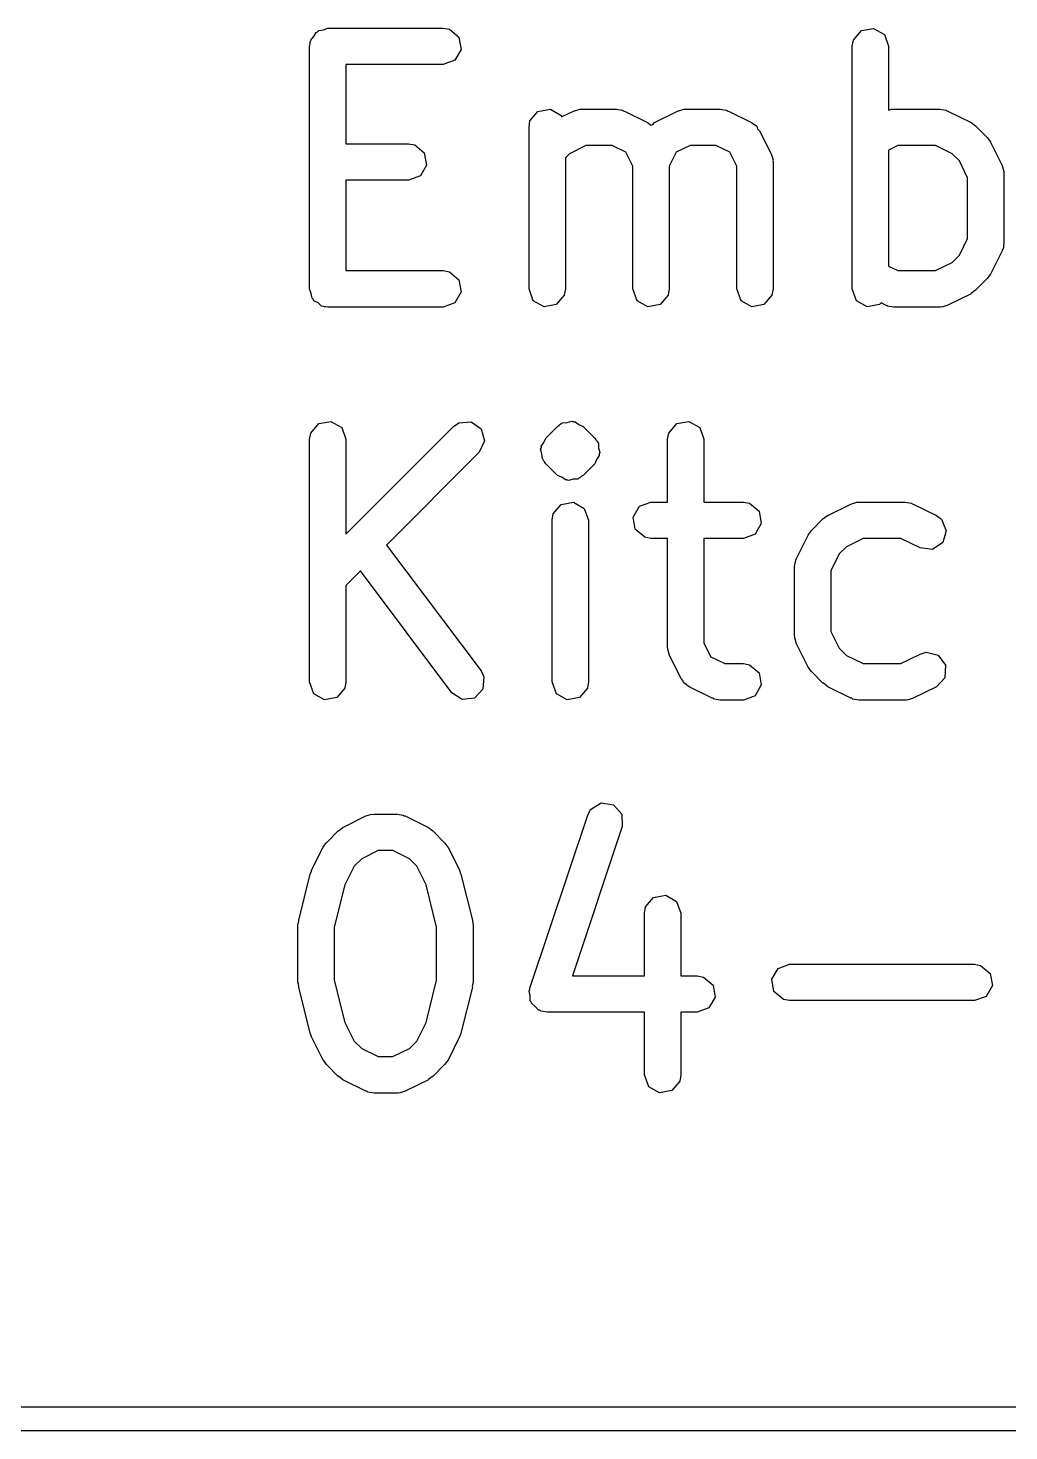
# Model space of a CAD drawing. Extents: x 96 to 198, y -147 to -47.
# Drawn here: x 174.6 to 178.65, y -146.75 to -140.97 of the extents above; entities that cross this region are included whole.
import ezdxf

# ---------------------------------------------------------------- set-up
doc = ezdxf.new("R2010")
doc.units = 0
doc.layers.add('BLACK', color=7, linetype='CONTINUOUS')

msp = doc.modelspace()

# ---------------------------------------------------------------- linework, layer by layer
at = {"layer": 'BLACK', "linetype": 'CONTINUOUS'}
for p, q in [((175.78, -141.002), (175.79, -140.985)), ((175.79, -140.985), (175.796, -140.983)), ((175.796, -140.983), (175.801, -140.977)), ((175.801, -140.977), (175.82, -140.974)), ((175.82, -140.974), (175.838, -140.967)), ((175.838, -140.967), (176.314, -140.967)), ((176.314, -140.967), (176.34, -140.972)), ((176.34, -140.972), (176.379, -141.005)), ((178.006, -141.017), (178.039, -140.977)), ((178.039, -140.977), (178.089, -140.969)), ((178.089, -140.969), (178.134, -140.994)), ((175.763, -141.042), (175.765, -141.033)), ((175.763, -142.042), (175.763, -141.042)), ((175.764, -141.029), (175.766, -141.026)), ((175.765, -141.033), (175.764, -141.029)), ((175.766, -141.026), (175.768, -141.017)), ((175.768, -141.017), (175.78, -141.002)), ((176.379, -141.005), (176.388, -141.055)), ((178.001, -141.042), (178.006, -141.017)), ((178.001, -142.042), (178.001, -141.042)), ((178.134, -140.994), (178.151, -141.042)), ((178.151, -141.042), (178.151, -141.305)), ((176.362, -141.1), (176.314, -141.117)), ((176.388, -141.055), (176.362, -141.1)), ((176.314, -141.117), (175.913, -141.117)), ((175.913, -141.117), (175.913, -141.444)), ((176.672, -141.35), (176.705, -141.311)), ((176.705, -141.311), (176.756, -141.302)), ((176.756, -141.302), (176.8, -141.328)), ((176.8, -141.328), (176.802, -141.333)), ((176.802, -141.333), (176.852, -141.309)), ((176.852, -141.309), (176.877, -141.301)), ((176.877, -141.301), (176.881, -141.302)), ((176.881, -141.302), (176.886, -141.301)), ((176.886, -141.301), (177.029, -141.301)), ((177.029, -141.301), (177.054, -141.305)), ((177.054, -141.305), (177.058, -141.308)), ((177.058, -141.308), (177.062, -141.309)), ((177.062, -141.309), (177.157, -141.356)), ((177.186, -141.356), (177.281, -141.309)), ((177.281, -141.309), (177.306, -141.301)), ((177.306, -141.301), (177.31, -141.302)), ((177.31, -141.302), (177.314, -141.301)), ((177.314, -141.301), (177.457, -141.301)), ((177.457, -141.301), (177.483, -141.305)), ((177.483, -141.305), (177.486, -141.308)), ((177.486, -141.308), (177.491, -141.309)), ((177.491, -141.309), (177.586, -141.356)), ((178.151, -141.305), (178.163, -141.301)), ((178.163, -141.301), (178.167, -141.302)), ((178.167, -141.302), (178.171, -141.301)), ((178.171, -141.301), (178.362, -141.301)), ((178.362, -141.301), (178.388, -141.305)), ((178.388, -141.305), (178.391, -141.308)), ((178.391, -141.308), (178.395, -141.309)), ((178.395, -141.309), (178.491, -141.356)), ((176.668, -141.376), (176.672, -141.35)), ((176.668, -142.042), (176.668, -141.376)), ((177.157, -141.356), (177.172, -141.367)), ((177.172, -141.367), (177.178, -141.364)), ((177.178, -141.364), (177.186, -141.356)), ((177.586, -141.356), (177.607, -141.372)), ((177.607, -141.372), (177.611, -141.382)), ((177.611, -141.382), (177.619, -141.39)), ((177.619, -141.39), (177.667, -141.485)), ((178.491, -141.356), (178.509, -141.37)), ((178.509, -141.37), (178.51, -141.37)), ((178.51, -141.37), (178.558, -141.418)), ((175.913, -141.444), (176.171, -141.444)), ((176.171, -141.444), (176.197, -141.448)), ((176.197, -141.448), (176.236, -141.481)), ((176.903, -141.451), (176.835, -141.485)), ((177.011, -141.451), (176.903, -141.451)), ((177.068, -141.479), (177.011, -141.451)), ((177.332, -141.451), (177.275, -141.479)), ((177.439, -141.451), (177.332, -141.451)), ((177.496, -141.479), (177.439, -141.451)), ((178.189, -141.451), (178.151, -141.47)), ((178.344, -141.451), (178.189, -141.451)), ((178.413, -141.485), (178.344, -141.451)), ((178.558, -141.418), (178.571, -141.436)), ((178.571, -141.436), (178.572, -141.437)), ((178.572, -141.437), (178.619, -141.533)), ((176.236, -141.481), (176.245, -141.532)), ((176.835, -141.485), (176.818, -141.502)), ((176.818, -141.502), (176.818, -142.042)), ((177.096, -141.536), (177.068, -141.479)), ((177.275, -141.479), (177.246, -141.536)), ((177.525, -141.536), (177.496, -141.479)), ((177.667, -141.485), (177.675, -141.51)), ((177.675, -141.51), (177.673, -141.514)), ((178.151, -141.47), (178.151, -141.948)), ((178.443, -141.515), (178.413, -141.485)), ((176.245, -141.532), (176.22, -141.576)), ((177.096, -142.042), (177.096, -141.536)), ((177.246, -141.536), (177.246, -142.042)), ((177.525, -142.042), (177.525, -141.536)), ((177.673, -141.514), (177.675, -141.519)), ((177.675, -141.519), (177.675, -142.042)), ((178.477, -141.584), (178.443, -141.515)), ((178.619, -141.533), (178.627, -141.558)), ((178.627, -141.558), (178.626, -141.562)), ((178.626, -141.562), (178.627, -141.566)), ((178.627, -141.566), (178.627, -141.852)), ((176.171, -141.594), (175.913, -141.594)), ((175.913, -141.594), (175.913, -141.967)), ((176.22, -141.576), (176.171, -141.594)), ((178.477, -141.834), (178.477, -141.584)), ((178.443, -141.903), (178.477, -141.834)), ((178.627, -141.852), (178.623, -141.878)), ((178.413, -141.933), (178.443, -141.903)), ((178.619, -141.885), (178.572, -141.981)), ((178.62, -141.881), (178.619, -141.885)), ((178.623, -141.878), (178.62, -141.881)), ((175.913, -141.967), (176.314, -141.967)), ((176.314, -141.967), (176.34, -141.972)), ((176.34, -141.972), (176.379, -142.005)), ((178.151, -141.948), (178.189, -141.967)), ((178.189, -141.967), (178.344, -141.967)), ((178.344, -141.967), (178.413, -141.933)), ((176.379, -142.005), (176.388, -142.055)), ((178.558, -142), (178.51, -142.048)), ((178.572, -141.981), (178.558, -141.999)), ((178.558, -141.999), (178.558, -142)), ((175.77, -142.061), (175.763, -142.042)), ((175.773, -142.08), (175.77, -142.061)), ((175.778, -142.084), (175.773, -142.08)), ((175.781, -142.091), (175.778, -142.084)), ((176.388, -142.055), (176.362, -142.1)), ((176.685, -142.091), (176.668, -142.042)), ((176.813, -142.068), (176.78, -142.107)), ((176.818, -142.042), (176.813, -142.068)), ((177.114, -142.091), (177.096, -142.042)), ((177.242, -142.068), (177.209, -142.107)), ((177.246, -142.042), (177.242, -142.068)), ((177.543, -142.091), (177.525, -142.042)), ((177.67, -142.068), (177.637, -142.107)), ((177.675, -142.042), (177.67, -142.068)), ((178.019, -142.091), (178.001, -142.042)), ((178.491, -142.062), (178.395, -142.109)), ((178.492, -142.061), (178.491, -142.062)), ((178.51, -142.048), (178.492, -142.061)), ((175.798, -142.1), (175.781, -142.091)), ((175.812, -142.113), (175.798, -142.1)), ((175.822, -142.115), (175.812, -142.113)), ((175.825, -142.116), (175.822, -142.115)), ((175.828, -142.116), (175.825, -142.116)), ((175.838, -142.117), (175.828, -142.116)), ((176.314, -142.117), (175.838, -142.117)), ((176.362, -142.1), (176.314, -142.117)), ((176.73, -142.116), (176.685, -142.091)), ((176.78, -142.107), (176.73, -142.116)), ((177.158, -142.116), (177.114, -142.091)), ((177.209, -142.107), (177.158, -142.116)), ((177.587, -142.116), (177.543, -142.091)), ((177.637, -142.107), (177.587, -142.116)), ((178.063, -142.116), (178.019, -142.091)), ((178.114, -142.107), (178.063, -142.116)), ((178.12, -142.1), (178.114, -142.107)), ((178.138, -142.109), (178.12, -142.1)), ((178.142, -142.11), (178.138, -142.109)), ((178.146, -142.113), (178.142, -142.11)), ((178.171, -142.117), (178.146, -142.113)), ((178.362, -142.117), (178.171, -142.117)), ((178.366, -142.116), (178.362, -142.117)), ((178.37, -142.117), (178.366, -142.116)), ((178.395, -142.109), (178.37, -142.117)), ((175.768, -142.637), (175.801, -142.597)), ((175.801, -142.597), (175.851, -142.589)), ((175.851, -142.589), (175.896, -142.614)), ((176.356, -142.609), (176.378, -142.594)), ((176.378, -142.594), (176.429, -142.59)), ((176.429, -142.59), (176.471, -142.619)), ((176.785, -142.609), (176.793, -142.604)), ((176.793, -142.604), (176.795, -142.601)), ((176.795, -142.601), (176.798, -142.6)), ((176.798, -142.6), (176.801, -142.597)), ((176.798, -142.6), (176.798, -142.6)), ((176.801, -142.597), (176.803, -142.597)), ((176.803, -142.597), (176.806, -142.594)), ((176.806, -142.594), (176.826, -142.593)), ((176.826, -142.593), (176.845, -142.588)), ((176.845, -142.588), (176.848, -142.589)), ((176.848, -142.589), (176.851, -142.589)), ((176.851, -142.589), (176.854, -142.59)), ((176.854, -142.59), (176.858, -142.59)), ((176.858, -142.59), (176.873, -142.601)), ((176.873, -142.601), (176.891, -142.609)), ((177.244, -142.637), (177.277, -142.597)), ((177.277, -142.597), (177.327, -142.589)), ((177.327, -142.589), (177.372, -142.614)), ((175.763, -142.662), (175.768, -142.637)), ((175.763, -143.662), (175.763, -142.662)), ((175.896, -142.614), (175.913, -142.662)), ((175.913, -143.053), (176.356, -142.609)), ((175.913, -142.662), (175.913, -143.053)), ((176.471, -142.619), (176.484, -142.669)), ((176.729, -142.675), (176.737, -142.657)), ((176.737, -142.657), (176.785, -142.609)), ((176.891, -142.609), (176.939, -142.657)), ((176.939, -142.657), (176.944, -142.665)), ((176.944, -142.665), (176.947, -142.667)), ((177.239, -142.662), (177.244, -142.637)), ((177.239, -142.921), (177.239, -142.662)), ((177.372, -142.614), (177.389, -142.662)), ((177.389, -142.662), (177.389, -142.921)), ((176.463, -142.715), (176.08, -143.098)), ((176.484, -142.669), (176.463, -142.715)), ((176.716, -142.703), (176.719, -142.697)), ((176.721, -142.722), (176.716, -142.703)), ((176.718, -142.691), (176.729, -142.675)), ((176.719, -142.697), (176.718, -142.691)), ((176.723, -142.742), (176.721, -142.722)), ((176.947, -142.667), (176.948, -142.67)), ((176.948, -142.67), (176.954, -142.678)), ((176.954, -142.678), (176.955, -142.698)), ((176.955, -142.698), (176.96, -142.717)), ((176.96, -142.717), (176.958, -142.723)), ((176.958, -142.723), (176.958, -142.729)), ((176.728, -142.75), (176.723, -142.742)), ((176.729, -142.753), (176.728, -142.75)), ((176.732, -142.755), (176.729, -142.753)), ((176.737, -142.763), (176.732, -142.755)), ((176.785, -142.811), (176.737, -142.763)), ((176.939, -142.763), (176.891, -142.811)), ((176.947, -142.745), (176.939, -142.763)), ((176.958, -142.729), (176.947, -142.745)), ((176.803, -142.819), (176.785, -142.811)), ((176.819, -142.83), (176.803, -142.819)), ((176.822, -142.83), (176.819, -142.83)), ((176.825, -142.831), (176.822, -142.83)), ((176.828, -142.831), (176.825, -142.831)), ((176.832, -142.832), (176.828, -142.831)), ((176.85, -142.827), (176.832, -142.832)), ((176.87, -142.826), (176.85, -142.827)), ((176.874, -142.823), (176.87, -142.826)), ((176.876, -142.823), (176.874, -142.823)), ((176.878, -142.82), (176.876, -142.823)), ((176.881, -142.819), (176.878, -142.82)), ((176.878, -142.82), (176.878, -142.82)), ((176.883, -142.816), (176.881, -142.819)), ((176.891, -142.811), (176.883, -142.816)), ((176.768, -142.97), (176.801, -142.931)), ((176.801, -142.931), (176.851, -142.922)), ((176.851, -142.922), (176.896, -142.948)), ((176.896, -142.948), (176.913, -142.996)), ((177.098, -142.983), (177.123, -142.938)), ((177.123, -142.938), (177.171, -142.921)), ((177.171, -142.921), (177.239, -142.921)), ((177.389, -142.921), (177.552, -142.921)), ((177.552, -142.921), (177.578, -142.925)), ((177.578, -142.925), (177.617, -142.958)), ((177.9, -142.976), (177.995, -142.929)), ((177.995, -142.929), (178.02, -142.921)), ((178.02, -142.921), (178.024, -142.922)), ((178.024, -142.922), (178.029, -142.921)), ((178.029, -142.921), (178.219, -142.921)), ((178.219, -142.921), (178.245, -142.925)), ((178.245, -142.925), (178.248, -142.928)), ((178.248, -142.928), (178.253, -142.929)), ((178.253, -142.929), (178.348, -142.976)), ((176.763, -142.996), (176.768, -142.97)), ((176.763, -143.662), (176.763, -142.996)), ((176.913, -142.996), (176.913, -143.662)), ((177.106, -143.033), (177.098, -142.983)), ((177.626, -143.009), (177.601, -143.053)), ((177.617, -142.958), (177.626, -143.009)), ((177.833, -143.038), (177.88, -142.99)), ((177.88, -142.99), (177.899, -142.977)), ((177.899, -142.977), (177.9, -142.976)), ((178.348, -142.976), (178.369, -142.992)), ((178.369, -142.992), (178.389, -143.039)), ((177.146, -143.066), (177.106, -143.033)), ((177.171, -143.071), (177.146, -143.066)), ((177.239, -143.071), (177.171, -143.071)), ((177.239, -143.52), (177.239, -143.071)), ((177.552, -143.071), (177.389, -143.071)), ((177.389, -143.071), (177.389, -143.502)), ((177.601, -143.053), (177.552, -143.071)), ((177.771, -143.153), (177.819, -143.057)), ((177.819, -143.057), (177.832, -143.039)), ((177.832, -143.039), (177.833, -143.038)), ((178.046, -143.071), (177.978, -143.105)), ((178.201, -143.071), (178.046, -143.071)), ((178.281, -143.11), (178.201, -143.071)), ((178.389, -143.039), (178.375, -143.088)), ((176.08, -143.098), (176.47, -143.617)), ((177.978, -143.105), (177.947, -143.135)), ((178.332, -143.116), (178.281, -143.11)), ((178.375, -143.088), (178.332, -143.116)), ((177.763, -143.186), (177.768, -143.161)), ((177.763, -143.472), (177.763, -143.186)), ((177.768, -143.161), (177.77, -143.157)), ((177.77, -143.157), (177.771, -143.153)), ((177.947, -143.135), (177.913, -143.204)), ((175.973, -143.205), (175.913, -143.265)), ((176.35, -143.707), (175.973, -143.205)), ((177.913, -143.204), (177.913, -143.454)), ((175.913, -143.265), (175.913, -143.662)), ((177.765, -143.476), (177.763, -143.472)), ((177.764, -143.48), (177.765, -143.476)), ((177.913, -143.454), (177.947, -143.523)), ((177.241, -143.524), (177.239, -143.52)), ((177.24, -143.528), (177.241, -143.524)), ((177.247, -143.553), (177.24, -143.528)), ((177.389, -143.502), (177.418, -143.559)), ((177.771, -143.505), (177.764, -143.48)), ((177.819, -143.601), (177.771, -143.505)), ((177.947, -143.523), (177.978, -143.553)), ((177.295, -143.648), (177.247, -143.553)), ((177.418, -143.559), (177.475, -143.587)), ((177.475, -143.587), (177.552, -143.587)), ((177.552, -143.587), (177.578, -143.592)), ((177.978, -143.553), (178.046, -143.587)), ((178.046, -143.587), (178.201, -143.587)), ((178.201, -143.587), (178.281, -143.548)), ((178.281, -143.548), (178.306, -143.54)), ((178.306, -143.54), (178.356, -143.552)), ((178.356, -143.552), (178.386, -143.593)), ((176.47, -143.617), (176.481, -143.641)), ((176.481, -143.641), (176.478, -143.692)), ((177.303, -143.656), (177.295, -143.648)), ((177.578, -143.592), (177.617, -143.625)), ((177.617, -143.625), (177.626, -143.675)), ((177.82, -143.602), (177.819, -143.601)), ((177.833, -143.62), (177.82, -143.602)), ((177.88, -143.668), (177.833, -143.62)), ((178.383, -143.645), (178.348, -143.682)), ((178.386, -143.593), (178.383, -143.645)), ((175.781, -143.711), (175.763, -143.662)), ((175.909, -143.688), (175.876, -143.727)), ((175.913, -143.662), (175.909, -143.688)), ((176.392, -143.735), (176.35, -143.707)), ((176.478, -143.692), (176.443, -143.729)), ((176.781, -143.711), (176.763, -143.662)), ((176.909, -143.688), (176.876, -143.727)), ((176.913, -143.662), (176.909, -143.688)), ((177.307, -143.666), (177.303, -143.656)), ((177.328, -143.682), (177.307, -143.666)), ((177.424, -143.729), (177.328, -143.682)), ((177.626, -143.675), (177.601, -143.72)), ((177.882, -143.668), (177.88, -143.668)), ((177.9, -143.682), (177.882, -143.668)), ((177.995, -143.729), (177.9, -143.682)), ((178.348, -143.682), (178.253, -143.729)), ((175.825, -143.736), (175.781, -143.711)), ((175.876, -143.727), (175.825, -143.736)), ((176.443, -143.729), (176.392, -143.735)), ((176.825, -143.736), (176.781, -143.711)), ((176.876, -143.727), (176.825, -143.736)), ((177.428, -143.73), (177.424, -143.729)), ((177.431, -143.733), (177.428, -143.73)), ((177.457, -143.737), (177.431, -143.733)), ((177.552, -143.737), (177.457, -143.737)), ((177.601, -143.72), (177.552, -143.737)), ((177.999, -143.73), (177.995, -143.729)), ((178.003, -143.733), (177.999, -143.73)), ((178.029, -143.737), (178.003, -143.733)), ((178.219, -143.737), (178.029, -143.737)), ((178.223, -143.736), (178.219, -143.737)), ((178.228, -143.737), (178.223, -143.736)), ((178.253, -143.729), (178.228, -143.737)), ((176.922, -144.188), (176.966, -144.161)), ((176.966, -144.161), (177.017, -144.169)), ((177.017, -144.169), (177.051, -144.207)), ((175.9, -144.263), (175.995, -144.215)), ((175.995, -144.215), (176.02, -144.208)), ((176.02, -144.208), (176.024, -144.209)), ((176.024, -144.209), (176.029, -144.207)), ((176.029, -144.207), (176.124, -144.207)), ((176.124, -144.207), (176.149, -144.212)), ((176.149, -144.212), (176.153, -144.215)), ((176.153, -144.215), (176.157, -144.215)), ((176.157, -144.215), (176.253, -144.263)), ((176.672, -144.925), (176.91, -144.211)), ((176.91, -144.211), (176.922, -144.188)), ((177.051, -144.207), (177.052, -144.258)), ((175.833, -144.325), (175.88, -144.277)), ((175.88, -144.277), (175.899, -144.264)), ((175.899, -144.264), (175.9, -144.263)), ((176.253, -144.263), (176.271, -144.276)), ((176.271, -144.276), (176.272, -144.277)), ((176.272, -144.277), (176.32, -144.325)), ((177.052, -144.258), (176.847, -144.874)), ((175.819, -144.344), (175.832, -144.326)), ((175.832, -144.326), (175.833, -144.325)), ((176.32, -144.325), (176.333, -144.343)), ((176.333, -144.343), (176.334, -144.344)), ((175.771, -144.439), (175.819, -144.344)), ((175.978, -144.392), (175.947, -144.422)), ((176.046, -144.357), (175.978, -144.392)), ((176.106, -144.357), (176.046, -144.357)), ((176.175, -144.392), (176.106, -144.357)), ((176.205, -144.422), (176.175, -144.392)), ((176.334, -144.344), (176.381, -144.439)), ((175.718, -144.645), (175.765, -144.455)), ((175.765, -144.455), (175.771, -144.443)), ((175.771, -144.443), (175.771, -144.439)), ((175.947, -144.422), (175.909, -144.499)), ((176.244, -144.499), (176.205, -144.422)), ((176.381, -144.439), (176.385, -144.452)), ((176.385, -144.452), (176.387, -144.455)), ((176.387, -144.455), (176.435, -144.645)), ((175.909, -144.499), (175.865, -144.673)), ((176.287, -144.673), (176.244, -144.499)), ((177.149, -144.59), (177.182, -144.551)), ((177.182, -144.551), (177.232, -144.542)), ((177.232, -144.542), (177.276, -144.568)), ((177.276, -144.568), (177.294, -144.616)), ((177.144, -144.616), (177.149, -144.59)), ((177.144, -144.874), (177.144, -144.616)), ((177.294, -144.616), (177.294, -144.874)), ((175.715, -144.663), (175.718, -144.649)), ((175.715, -144.901), (175.715, -144.663)), ((175.718, -144.649), (175.718, -144.645)), ((175.865, -144.673), (175.865, -144.892)), ((176.287, -144.892), (176.287, -144.673)), ((176.435, -144.645), (176.436, -144.66)), ((176.436, -144.66), (176.437, -144.663)), ((176.437, -144.663), (176.437, -144.901)), ((177.669, -144.888), (177.695, -144.844)), ((177.695, -144.844), (177.743, -144.826)), ((177.743, -144.826), (178.505, -144.826)), ((178.505, -144.826), (178.53, -144.831)), ((178.53, -144.831), (178.57, -144.864)), ((178.57, -144.864), (178.579, -144.914)), ((175.717, -144.905), (175.715, -144.901)), ((175.718, -144.92), (175.717, -144.905)), ((175.765, -145.11), (175.718, -144.92)), ((175.865, -144.892), (175.909, -145.066)), ((176.244, -145.066), (176.287, -144.892)), ((176.435, -144.92), (176.387, -145.11)), ((176.437, -144.901), (176.434, -144.916)), ((176.434, -144.916), (176.435, -144.92)), ((176.847, -144.874), (177.144, -144.874)), ((177.294, -144.874), (177.362, -144.874)), ((177.362, -144.874), (177.388, -144.879)), ((177.388, -144.879), (177.427, -144.912)), ((177.427, -144.912), (177.436, -144.962)), ((177.678, -144.939), (177.669, -144.888)), ((178.579, -144.914), (178.553, -144.959)), ((176.669, -144.936), (176.672, -144.931)), ((176.673, -144.956), (176.669, -144.936)), ((176.672, -144.931), (176.672, -144.925)), ((176.673, -144.977), (176.673, -144.956)), ((176.677, -144.981), (176.673, -144.977)), ((177.436, -144.962), (177.41, -145.006)), ((177.717, -144.972), (177.678, -144.939)), ((177.743, -144.976), (177.717, -144.972)), ((178.505, -144.976), (177.743, -144.976)), ((178.553, -144.959), (178.505, -144.976)), ((176.678, -144.987), (176.677, -144.981)), ((176.694, -145), (176.678, -144.987)), ((176.707, -145.015), (176.694, -145)), ((176.713, -145.016), (176.707, -145.015)), ((176.717, -145.02), (176.713, -145.016)), ((176.743, -145.024), (176.717, -145.02)), ((177.144, -145.024), (176.743, -145.024)), ((177.144, -145.282), (177.144, -145.024)), ((177.362, -145.024), (177.294, -145.024)), ((177.294, -145.024), (177.294, -145.282)), ((177.41, -145.006), (177.362, -145.024)), ((175.909, -145.066), (175.947, -145.143)), ((176.205, -145.143), (176.244, -145.066)), ((175.767, -145.113), (175.765, -145.11)), ((175.771, -145.125), (175.767, -145.113)), ((175.819, -145.221), (175.771, -145.125)), ((175.947, -145.143), (175.978, -145.173)), ((176.175, -145.173), (176.205, -145.143)), ((176.381, -145.125), (176.334, -145.221)), ((176.382, -145.122), (176.381, -145.125)), ((176.387, -145.11), (176.382, -145.122)), ((175.978, -145.173), (176.046, -145.207)), ((176.046, -145.207), (176.106, -145.207)), ((176.106, -145.207), (176.175, -145.173)), ((175.82, -145.222), (175.819, -145.221)), ((175.833, -145.24), (175.82, -145.222)), ((175.88, -145.288), (175.833, -145.24)), ((176.32, -145.24), (176.272, -145.288)), ((176.334, -145.221), (176.32, -145.239)), ((176.32, -145.239), (176.32, -145.24)), ((175.882, -145.288), (175.88, -145.288)), ((175.9, -145.302), (175.882, -145.288)), ((175.995, -145.349), (175.9, -145.302)), ((176.253, -145.302), (176.157, -145.349)), ((176.254, -145.301), (176.253, -145.302)), ((176.272, -145.288), (176.254, -145.301)), ((177.162, -145.331), (177.144, -145.282)), ((177.29, -145.308), (177.257, -145.347)), ((177.294, -145.282), (177.29, -145.308)), ((175.999, -145.35), (175.995, -145.349)), ((176.003, -145.353), (175.999, -145.35)), ((176.029, -145.357), (176.003, -145.353)), ((176.124, -145.357), (176.029, -145.357)), ((176.128, -145.356), (176.124, -145.357)), ((176.132, -145.357), (176.128, -145.356)), ((176.157, -145.349), (176.132, -145.357)), ((177.206, -145.356), (177.162, -145.331)), ((177.257, -145.347), (177.206, -145.356)), ((98.0537, -146.65), (197.946, -146.65)), ((197.996, -146.75), (98.0037, -146.75))]:
    msp.add_line(p, q, dxfattribs=at)

doc.saveas('drawing.dxf')
